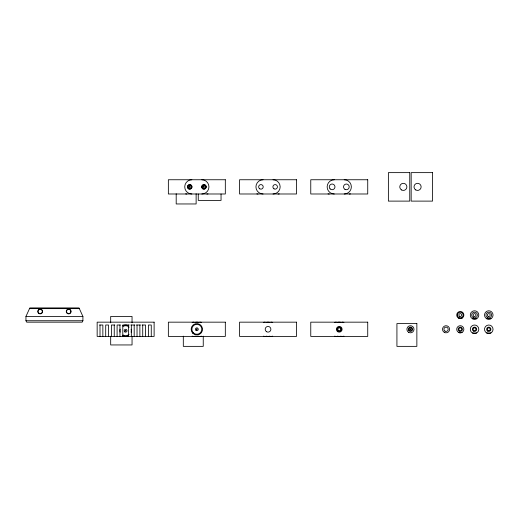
<?xml version="1.0" encoding="UTF-8"?>
<svg xmlns="http://www.w3.org/2000/svg" width="519" height="519" viewBox="0 0 519 519"><rect width="100%" height="100%" fill="white"/><g stroke="black" fill="none" stroke-linecap="round" stroke-linejoin="round"><path stroke-width="0.78" d="M25.95 316.46L29.836 307.916L79.031 307.916L82.91 316.46L82.91 320.736L82.203 322.163L26.664 322.163L25.95 320.736L25.95 316.46L82.91 316.46M462.079 318.121L462.812 317.557A3.562 3.562 0 0 0 462.812 312.522A3.562 3.562 0 0 0 457.777 312.522A3.562 3.562 0 0 0 457.777 317.557L459.373 318.478L462.079 318.121A3.562 3.562 0 0 1 458.517 318.121M462.079 332.361L462.812 331.797A3.562 3.562 0 0 0 462.812 326.762A3.562 3.562 0 0 0 457.777 326.762A3.562 3.562 0 0 0 457.777 331.797L459.373 332.718L462.079 332.361A3.562 3.562 0 0 1 458.517 332.361M29.512 308.63L79.355 308.63M459.373 318.478L461.216 318.478M472.4 318.737A4.275 4.275 0 0 0 478.81 315.039A4.275 4.275 0 0 0 472.4 311.342A4.275 4.275 0 0 0 472.4 318.737L476.676 318.737M486.64 318.737A4.275 4.275 0 0 0 493.05 315.039A4.275 4.275 0 0 0 486.64 311.342A4.275 4.275 0 0 0 486.64 318.737L490.916 318.737M25.95 320.736L82.91 320.736M99.564 325.011L102.853 325.011L102.853 336.403M114.803 325.011L111.397 325.011L111.397 336.403M120.421 325.011L117.093 325.011L117.093 336.403M129.244 325.011L122.789 325.011L122.789 336.403M130.853 325.011L134.862 325.011M136.465 325.011L140.48 325.011M142.083 325.011L145.573 325.011L145.573 336.403M459.373 332.718L461.216 332.718M472.4 332.977A4.275 4.275 0 0 0 478.81 329.28A4.275 4.275 0 0 0 472.4 325.582A4.275 4.275 0 0 0 472.4 332.977L476.676 332.977M486.64 332.977A4.275 4.275 0 0 0 493.05 329.28A4.275 4.275 0 0 0 486.64 325.582A4.275 4.275 0 0 0 486.64 332.977L490.916 332.977M221.049 194.022L221.049 200.399L198.264 200.399L198.264 194.022M203.247 336.156L203.247 346.368L183.311 346.368L183.311 336.156M196.13 193.749L196.13 203.961L176.194 203.961L176.194 193.749M151.269 336.403L151.269 325.011L148.421 325.011L148.421 336.403M142.725 325.011L142.725 336.403M139.877 325.011L139.877 336.403M137.029 325.011L137.029 336.403M134.181 325.011L134.181 336.403M132.047 322.792L132.047 316.46L110.683 316.46L110.683 322.792M132.047 336.228L132.047 344.947L110.683 344.947L110.683 336.228M131.333 325.011L131.333 336.403M128.485 325.011L128.485 336.403M119.941 325.011L119.941 336.403M114.245 325.011L114.245 336.403M108.549 336.403L108.549 325.011L105.701 325.011L105.701 336.403M100.005 325.011L100.005 336.403M263.062 193.989A7.123 7.123 0 0 1 255.938 186.872A7.123 7.123 0 0 1 263.062 179.749M258.073 193.989A7.123 7.123 0 0 1 256.84 193.885M273.026 179.749A7.123 7.123 0 0 1 280.15 186.872A7.123 7.123 0 0 1 273.026 193.989M279.248 193.885A7.123 7.123 0 0 1 278.015 193.989M269.886 336.156A7.123 7.123 0 0 1 266.202 336.156M266.202 322.403A7.123 7.123 0 0 1 269.886 322.403M265.196 336.403A7.123 7.123 0 0 1 263.354 336.156M263.354 322.403A7.123 7.123 0 0 1 265.196 322.163M272.735 336.156A7.123 7.123 0 0 1 270.892 336.403M270.892 322.163A7.123 7.123 0 0 1 272.735 322.403M191.855 193.989A7.123 7.123 0 0 1 184.738 186.872A7.123 7.123 0 0 1 191.855 179.749M186.872 193.989A7.123 7.123 0 0 1 185.633 193.885M201.826 179.749A7.123 7.123 0 0 1 208.943 186.872A7.123 7.123 0 0 1 201.826 193.989M208.048 193.885A7.123 7.123 0 0 1 206.809 193.989M334.262 193.989A7.123 7.123 0 0 1 327.145 186.872A7.123 7.123 0 0 1 334.262 179.749M329.28 193.989A7.123 7.123 0 0 1 328.04 193.885M344.233 179.749A7.123 7.123 0 0 1 351.357 186.872A7.123 7.123 0 0 1 344.233 193.989M350.455 193.885A7.123 7.123 0 0 1 349.216 193.989M341.093 336.156A7.123 7.123 0 0 1 337.408 336.156M337.408 322.403A7.123 7.123 0 0 1 341.093 322.403M336.403 336.403A7.123 7.123 0 0 1 334.56 336.156M334.56 322.403A7.123 7.123 0 0 1 336.403 322.163M343.941 336.156A7.123 7.123 0 0 1 342.099 336.403M342.099 322.163A7.123 7.123 0 0 1 343.941 322.403M198.686 336.156A7.123 7.123 0 0 1 194.995 336.156M194.995 322.403A7.123 7.123 0 0 1 198.686 322.403M193.989 336.403A7.123 7.123 0 0 1 192.147 336.156M192.147 322.403A7.123 7.123 0 0 1 193.989 322.163M201.534 336.156A7.123 7.123 0 0 1 199.685 336.403M199.685 322.163A7.123 7.123 0 0 1 201.534 322.403M129.16 334.23A4.982 4.982 0 0 1 123.146 335.021M123.146 326.386A4.982 4.982 0 0 1 129.16 327.178M128.485 335.637A5.696 5.696 0 0 1 122.789 335.637M120.136 332.179A5.696 5.696 0 0 1 120.136 329.228M122.789 325.77A5.696 5.696 0 0 1 128.485 325.77M131.138 329.228A5.696 5.696 0 0 1 131.138 332.179M125.241 330.597C125.741 332.166 126.461 329.494 125.241 330.597M189.325 186.769C189.824 188.332 190.544 185.659 189.325 186.769M203.565 186.769C204.064 188.332 204.784 185.659 203.565 186.769M196.442 329.176C196.948 330.739 197.661 328.066 196.442 329.176M410.055 329.176C410.561 330.739 411.275 328.066 410.055 329.176M409.744 172.632L388.381 172.632L388.381 201.113L409.744 201.113L409.744 172.632M432.528 172.632L411.165 172.632L411.165 201.113L432.528 201.113L432.528 172.632M225.324 179.749L168.357 179.749L168.357 193.989L225.324 193.989L225.324 179.749M296.524 179.749L239.564 179.749L239.564 193.989L296.524 193.989L296.524 179.749M367.731 179.749L310.764 179.749L310.764 193.989L367.731 193.989L367.731 179.749M154.117 322.163L97.157 322.163L97.157 336.403L154.117 336.403L154.117 322.163M225.324 322.163L168.357 322.163L168.357 336.403L225.324 336.403L225.324 322.163M296.524 322.163L239.564 322.163L239.564 336.403L296.524 336.403L296.524 322.163M367.731 322.163L310.764 322.163L310.764 336.403L367.731 336.403L367.731 322.163M416.861 323.584L396.925 323.584L396.925 346.368L416.861 346.368L416.861 323.584M415.79 189.954A3.562 3.562 0 0 0 421.136 186.872A3.562 3.562 0 0 0 415.79 183.791A3.562 3.562 0 0 0 415.79 189.954M401.55 189.954A3.562 3.562 0 0 0 406.896 186.872A3.562 3.562 0 0 0 401.55 183.791A3.562 3.562 0 0 0 401.55 189.954M473.828 316.272A1.427 1.427 0 0 0 475.962 315.039A1.427 1.427 0 0 0 473.828 313.807A1.427 1.427 0 0 0 473.828 316.272M473.114 317.505A2.848 2.848 0 0 0 477.383 315.039A2.848 2.848 0 0 0 473.114 312.574A2.848 2.848 0 0 0 473.114 317.505M459.581 316.272A1.427 1.427 0 0 0 461.722 315.039A1.427 1.427 0 0 0 459.581 313.807A1.427 1.427 0 0 0 459.581 316.272M458.874 317.505A2.848 2.848 0 0 0 463.143 315.039A2.848 2.848 0 0 0 458.874 312.574A2.848 2.848 0 0 0 458.874 317.505M488.068 316.272A1.427 1.427 0 0 0 490.202 315.039A1.427 1.427 0 0 0 488.068 313.807A1.427 1.427 0 0 0 488.068 316.272M487.354 317.505A2.848 2.848 0 0 0 491.623 315.039A2.848 2.848 0 0 0 487.354 312.574A2.848 2.848 0 0 0 487.354 317.505M338.239 330.285A1.427 1.427 0 0 0 340.626 329.649A1.427 1.427 0 0 0 338.881 327.904A1.427 1.427 0 0 0 338.239 330.285M338.18 331.128A2.134 2.134 0 0 0 341.385 329.28A2.134 2.134 0 0 0 338.18 327.431A2.134 2.134 0 0 0 338.18 331.128M444.277 332.361A3.562 3.562 0 0 0 449.616 329.28A3.562 3.562 0 0 0 444.277 326.198A3.562 3.562 0 0 0 444.277 332.361M444.984 331.128A2.134 2.134 0 0 0 448.189 329.28A2.134 2.134 0 0 0 444.984 327.431A2.134 2.134 0 0 0 444.984 331.128M459.581 330.512A1.427 1.427 0 0 0 461.722 329.28A1.427 1.427 0 0 0 459.581 328.047A1.427 1.427 0 0 0 459.581 330.512M459.231 331.128A2.134 2.134 0 0 0 462.429 329.28A2.134 2.134 0 0 0 459.231 327.431A2.134 2.134 0 0 0 459.231 331.128M408.674 332.361A3.562 3.562 0 0 0 414.013 329.28A3.562 3.562 0 0 0 408.674 326.198A3.562 3.562 0 0 0 408.674 332.361M409.744 330.512A1.427 1.427 0 0 0 411.878 329.28A1.427 1.427 0 0 0 409.744 328.047A1.427 1.427 0 0 0 409.744 330.512M408.94 330.791A2.134 2.134 0 0 0 412.514 329.831A2.134 2.134 0 0 0 409.9 327.217A2.134 2.134 0 0 0 408.94 330.791M274.026 188.845A2.277 2.277 0 0 0 277.444 186.872A2.277 2.277 0 0 0 274.026 184.9A2.277 2.277 0 0 0 274.026 188.845M259.785 188.845A2.277 2.277 0 0 0 263.204 186.872A2.277 2.277 0 0 0 259.785 184.9A2.277 2.277 0 0 0 259.785 188.845M196.13 330.512A1.427 1.427 0 0 0 198.264 329.28A1.427 1.427 0 0 0 196.13 328.047A1.427 1.427 0 0 0 196.13 330.512M266.623 331.745A2.848 2.848 0 0 0 270.892 329.28A2.848 2.848 0 0 0 266.623 326.814A2.848 2.848 0 0 0 266.623 331.745M202.819 188.845A2.277 2.277 0 0 0 206.238 186.872A2.277 2.277 0 0 0 202.819 184.9A2.277 2.277 0 0 0 202.819 188.845M188.579 188.845A2.277 2.277 0 0 0 191.998 186.872A2.277 2.277 0 0 0 188.579 184.9A2.277 2.277 0 0 0 188.579 188.845M344.947 189.338A2.848 2.848 0 0 0 349.216 186.872A2.848 2.848 0 0 0 344.947 184.407A2.848 2.848 0 0 0 344.947 189.338M330.116 188.884A2.848 2.848 0 0 0 334.878 187.612A2.848 2.848 0 0 0 331.388 184.122A2.848 2.848 0 0 0 330.116 188.884M337.824 331.745A2.848 2.848 0 0 0 342.099 329.28A2.848 2.848 0 0 0 337.824 326.814A2.848 2.848 0 0 0 337.824 331.745M193.315 332.802A4.982 4.982 0 0 0 201.657 330.571A4.982 4.982 0 0 0 195.553 324.466A4.982 4.982 0 0 0 193.315 332.802M192.815 333.308A5.696 5.696 0 0 0 202.345 330.752A5.696 5.696 0 0 0 195.365 323.778A5.696 5.696 0 0 0 192.815 333.308M203.247 188.105A1.427 1.427 0 0 0 205.388 186.872A1.427 1.427 0 0 0 203.247 185.64A1.427 1.427 0 0 0 203.247 188.105M202.449 188.384A2.134 2.134 0 0 0 206.024 187.424A2.134 2.134 0 0 0 203.409 184.809A2.134 2.134 0 0 0 202.449 188.384M124.923 331.939A1.427 1.427 0 0 0 127.058 330.707A1.427 1.427 0 0 0 124.923 329.474A1.427 1.427 0 0 0 124.923 331.939M67.464 313.573A2.42 2.42 0 0 0 71.097 311.478A2.42 2.42 0 0 0 67.464 309.382A2.42 2.42 0 0 0 67.464 313.573M67.606 313.327A2.134 2.134 0 0 0 70.811 311.478A2.134 2.134 0 0 0 67.606 309.629A2.134 2.134 0 0 0 67.606 313.327M38.983 313.573A2.42 2.42 0 0 0 42.61 311.478A2.42 2.42 0 0 0 38.983 309.382A2.42 2.42 0 0 0 38.983 313.573M39.12 313.327A2.134 2.134 0 0 0 42.324 311.478A2.134 2.134 0 0 0 39.12 309.629A2.134 2.134 0 0 0 39.12 313.327M189.007 188.105A1.427 1.427 0 0 0 191.141 186.872A1.427 1.427 0 0 0 189.007 185.64A1.427 1.427 0 0 0 189.007 188.105M188.209 188.384A2.134 2.134 0 0 0 191.783 187.424A2.134 2.134 0 0 0 189.169 184.809A2.134 2.134 0 0 0 188.209 188.384M487.711 331.128A2.134 2.134 0 0 0 490.916 329.28A2.134 2.134 0 0 0 487.711 327.431A2.134 2.134 0 0 0 487.711 331.128M488.068 330.512A1.427 1.427 0 0 0 490.202 329.28A1.427 1.427 0 0 0 488.068 328.047A1.427 1.427 0 0 0 488.068 330.512M473.471 331.128A2.134 2.134 0 0 0 476.676 329.28A2.134 2.134 0 0 0 473.471 327.431A2.134 2.134 0 0 0 473.471 331.128M473.828 330.512A1.427 1.427 0 0 0 475.962 329.28A1.427 1.427 0 0 0 473.828 328.047A1.427 1.427 0 0 0 473.828 330.512"/></g></svg>
